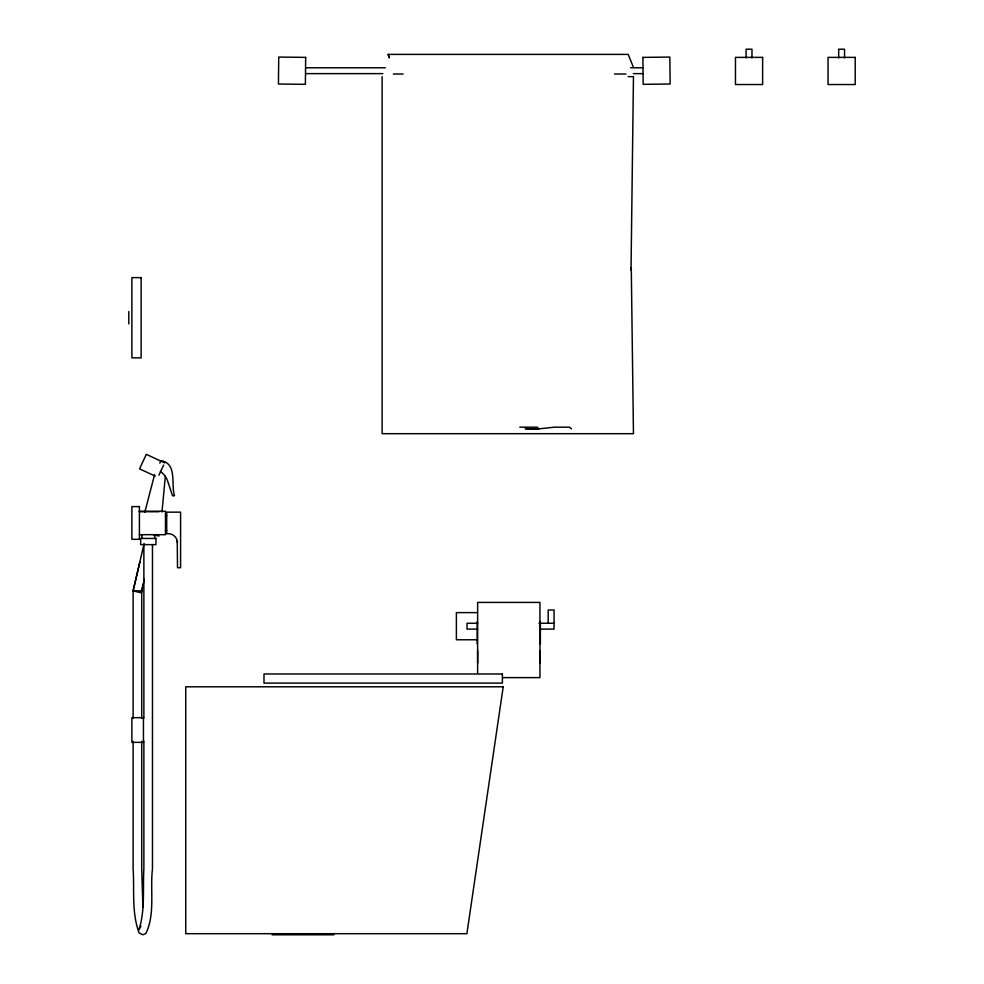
<?xml version="1.0" encoding="UTF-8"?>
<svg xmlns="http://www.w3.org/2000/svg" width="984" height="984" viewBox="0 0 984 984"><rect width="100%" height="100%" fill="white"/><g stroke="black" fill="none" stroke-linecap="round" stroke-linejoin="round"><path stroke-width="1.48" d="M133.111 741.333L133.111 868.761C134.537 889.979 131.438 912.697 139.138 932.881L142.791 934.8L145.866 933.509C155.386 914.038 149.937 889.708 152.471 868.761L152.471 544.619M133.111 718.295L133.111 590.867L144.119 543.525M141.721 741.333L141.721 868.761L142.914 907.457M141.721 718.295L141.721 590.867L133.111 590.867L139.949 561.704M477.634 650.695L477.621 673.13M539.945 650.695L539.945 677.619L502.553 677.619M165.312 476.441L161.979 512.049M631.027 270.194L633.462 76.617L628.149 76.617M143.197 584.139L141.266 592.786L144.304 579.293M144.869 512.098L154.586 474.546M158.891 475.272L163.676 465.014M159.826 463.12L161.007 460.598C177.6 463.624 170.749 484.214 174.488 495.616A2.558 2.558 0 0 1 172.544 495.764L167.588 480.905A18.708 18.708 0 0 0 160.38 471.434M139.74 927.678L140.798 926.104L138.929 929.843C145.275 910.36 142.705 889.007 143.873 868.761L143.873 741.26M388.102 54.391L389.356 57.687L388.102 54.391L628.149 54.391L633.462 67.343M305.704 67.773L385.396 67.773M630.596 67.773L642.859 67.773M305.704 73.628L382.85 73.628M633.327 73.628L642.859 73.628M393.403 74.021L403.12 74.021M614.496 74.021L626.009 74.021M519.81 427.179L537.362 427.179L538.728 428.864L554.521 427.179L569.416 427.179L571.47 428.864M139.408 511.225L165.472 511.225L165.472 534.681L139.408 534.681M139.162 511.742L158.977 511.742M165.472 515.554L166.702 515.554M165.472 530.364L166.702 530.364M477.498 612.614L456.379 612.614L456.379 639.772L477.498 639.772M477.744 623.266L467.019 623.266L467.019 629.12L477.707 629.12M538.961 623.266L554.053 623.266M540.265 629.12L554.053 629.12L554.053 609.994L548.186 609.994L548.186 623.266M272.137 934.8L333.859 934.8M153.59 535.05L159.039 536.009M133.123 590.904L140.564 592.626M164.66 462.898L146.321 454.337L139.556 468.839L155.287 476.17M177.231 540.733L177.514 567.707L180.589 567.707L180.589 512.16L166.702 512.16L166.702 533.759A9.36 9.36 0 0 1 177.514 543.02M631.273 267.709L633.462 433.686L382.136 433.686L382.136 76.617M844.555 57.908L844.555 49.2L838.688 49.2L838.688 57.908M751.973 57.908L751.973 49.2L746.106 49.2L746.106 57.908M540.364 621.568L540.364 643.93M539.945 663.081L539.945 602.417L477.634 602.417L477.634 663.081M477.215 621.568L477.215 643.93M154.697 534.681L154.697 538.445M143.873 544.619L143.873 718.209M141.942 534.681L141.942 538.445M128.793 311.559L128.793 323.933M305.68 57.38L305.372 84.329L278.423 84.021L278.73 57.072L305.68 57.38M642.884 57.38L643.192 84.329L670.141 84.021L669.833 57.072L642.884 57.38M503.205 686.807L466.883 933.693L185.742 933.693L185.742 686.807L503.205 686.807M762.625 57.38L735.466 57.38L735.466 84.538L762.625 84.538L762.625 57.38M855.207 57.38L828.048 57.38L828.048 84.538L855.207 84.538L855.207 57.38M141.142 277.636L131.881 277.623L131.881 357.856L141.142 357.856L141.142 277.623M538.728 428.864L525.358 428.692L538.728 428.864M139.408 506.6L131.881 506.6L131.881 539.318L139.408 539.318L139.408 506.6M155.964 538.445L140.663 538.445L140.663 544.619L155.964 544.619L155.964 538.445M502.393 673.979L263.995 673.979L263.995 683.105L502.393 683.105L502.393 673.979M143.443 717.668L131.881 717.668L131.881 742.354L143.443 742.354L143.443 717.668"/></g></svg>
